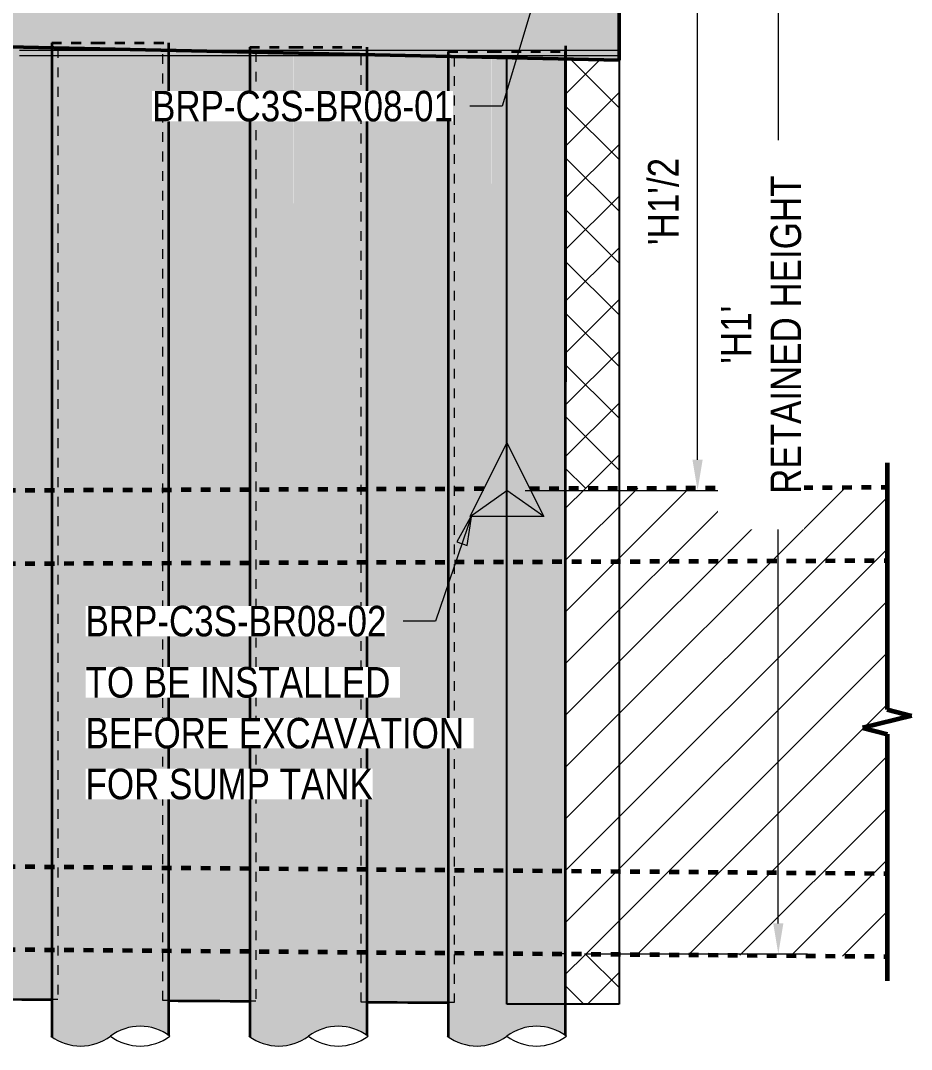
# Model space of a CAD drawing. Header units: metres. Extents: x -1147 to -802, y 5 to 567.
# Drawn here: x -846.11 to -836.99, y 7.75 to 18.29 of the extents above; entities that cross this region are included whole.
import ezdxf

# ---------------------------------------------------------------- set-up
doc = ezdxf.new("R2010")
doc.units = ezdxf.units.M
doc.linetypes.add('JacobsDash', pattern=[0.0045, 0.003, -0.0015])
doc.layers.get('Defpoints').update_dxf_attribs({"color": 41})
for name, color, linetype, lineweight in [('A-ANNO-DIMS', 7, 'Continuous', 9), ('A-DETL', 7, 'Continuous', 13), ('A-DETL-GENF', 7, 'Continuous', 9), ('A-GENM', 7, 'Continuous', 35), ('A-GENM-HDLN', 7, 'JacobsDash', 15), ('G-ANNO-TEXT', 7, 'Continuous', 9), ('S-BEAM', 7, 'Continuous', 50), ('S-FNDN', 7, 'Continuous', 50), ('S-FNDN-HDLN', 7, 'JacobsDash', 15)]:
    doc.layers.add(name, color=color, linetype=linetype, lineweight=lineweight)
doc.styles.add('Arial Narrow_1', font='ARIALN.TTF', dxfattribs={"height": 0.3125})
doc.dimstyles.new('Dimension_Standard_O__mm_', dxfattribs={"dimscale": 0.3048, "dimtxt": 0.319822, "dimasz": 1.025262, "dimexe": 0.984252, "dimexo": 0.615157, "dimgap": 0.615157, "dimtad": 1, "dimdec": 0, "dimlfac": 1000, "dimzin": 0, "dimdsep": 46, "dimtxsty": 'Arial Narrow_1', "dimsah": 1, "dimcen": 0.09, "dimaunit": 1, "dimadec": 4, "dimazin": 0, "dimtfac": 1, "dimtdec": 4, "dimtix": 1, "dimtmove": 0, "dimatfit": 3, "dimfxl": 1, "dimtvp": 1, "dimtfill": 1, "dimtolj": 1, "dimtzin": 0, "dimlwd": 18, "dimlwe": 18, "dimarcsym": 2})
doc.dimstyles.new('Dimension_Standard_O__mm__1', dxfattribs={"dimscale": 0.3048, "dimtxt": 0.319822, "dimasz": 1.025262, "dimexe": 0.984252, "dimexo": 0.615157, "dimgap": 0.615157, "dimtad": 1, "dimdec": 0, "dimlfac": 1000, "dimzin": 0, "dimdsep": 46, "dimtxsty": 'Arial Narrow_1', "dimsah": 1, "dimcen": 0.09, "dimaunit": 1, "dimadec": 4, "dimazin": 0, "dimtfac": 1, "dimtdec": 4, "dimtix": 1, "dimtmove": 2, "dimatfit": 3, "dimfxl": 1, "dimtvp": 1, "dimtfill": 1, "dimtolj": 1, "dimtzin": 0, "dimlwd": 18, "dimlwe": 18, "dimarcsym": 2})

# ---------------------------------------------------------------- blocks, each defined once
blk = doc.blocks.new('20_SFR_WSC_ShotcreteWall_ArchFlatBack_Datum - ArchWall_PileSize_1200-8657997-DRG-2873010 - SECTION 2')
at = {"layer": 'A-GENM', "linetype": 'JacobsDash', "lineweight": 18, "true_color": 0x9ab29e}
blk.add_hatch(color=253, dxfattribs=at).paths.add_polyline_path([(1141.367, 8.231), (1141.367, 17.926), (1140.534, 17.944), (1140.534, 8.235), (1141.268, 8.232)])
at = {"layer": 'A-GENM', "color": 252, "true_color": 0x888888, "flags": 128}
for points in [[(1141.367, 17.926), (1141.268, 17.929), (1141.164, 17.931), (1141.058, 17.933), (1140.951, 17.935), (1140.843, 17.937), (1140.737, 17.94), (1140.633, 17.942), (1140.534, 17.944)], [(1140.534, 8.235), (1140.633, 8.235), (1140.737, 8.234), (1140.843, 8.234), (1140.951, 8.233), (1141.058, 8.233), (1141.164, 8.232), (1141.268, 8.232), (1141.367, 8.231)]]:
    blk.add_lwpolyline(points, dxfattribs=at)
at = {"layer": 'A-GENM-HDLN', "color": 252, "lineweight": 18, "true_color": 0x888888}
for p, q in [((1140.474, 8.236), (1140.474, 17.945)), ((1140.534, 17.944), (1140.533, 17.944)), ((1140.533, 17.944), (1140.533, 8.235)), ((1141.369, 17.926), (1141.367, 17.926)), ((1141.369, 8.231), (1141.369, 17.926)), ((1141.427, 17.925), (1141.427, 8.231)), ((1140.533, 8.235), (1140.534, 8.235)), ((1141.367, 8.231), (1141.369, 8.231))]:
    blk.add_line(p, q, dxfattribs=at)
at = {"layer": 'A-GENM-HDLN', "color": 252, "lineweight": 18, "true_color": 0x888888, "flags": 128}
for points in [[(1140.474, 17.945), (1140.502, 17.945), (1140.522, 17.944), (1140.533, 17.944)], [(1141.369, 17.926), (1141.379, 17.926), (1141.399, 17.926), (1141.427, 17.925)], [(1140.533, 8.235), (1140.522, 8.235), (1140.502, 8.235), (1140.474, 8.236)], [(1141.427, 8.231), (1141.399, 8.231), (1141.379, 8.231), (1141.369, 8.231)]]:
    blk.add_lwpolyline(points, dxfattribs=at)
blk = doc.blocks.new('20_SFR_WSC_ShotcreteWall_ArchFlatBack_Datum - ArchWall_PileSize_1200-8658019-DRG-2873010 - SECTION 2')
at = {"layer": 'A-GENM', "linetype": 'JacobsDash', "lineweight": 18, "true_color": 0x9ab29e}
blk.add_hatch(color=253, dxfattribs=at).paths.add_polyline_path([(1139.335, 8.246), (1139.335, 17.971), (1138.505, 17.988), (1138.505, 8.251), (1139.236, 8.247)])
at = {"layer": 'A-GENM', "color": 252, "true_color": 0x888888, "flags": 128}
for points in [[(1139.335, 17.971), (1139.236, 17.973), (1139.133, 17.975), (1139.026, 17.978), (1138.919, 17.98), (1138.811, 17.982), (1138.705, 17.984), (1138.601, 17.986), (1138.505, 17.988)], [(1138.505, 8.251), (1138.601, 8.25), (1138.705, 8.25), (1138.811, 8.249), (1138.919, 8.249), (1139.026, 8.248), (1139.133, 8.247), (1139.236, 8.247), (1139.335, 8.246)]]:
    blk.add_lwpolyline(points, dxfattribs=at)
at = {"layer": 'A-GENM-HDLN', "color": 252, "lineweight": 18, "true_color": 0x888888}
for p, q in [((1138.442, 8.251), (1138.442, 17.989)), ((1138.505, 17.988), (1138.501, 17.988)), ((1138.501, 17.988), (1138.501, 8.251)), ((1139.337, 17.971), (1139.335, 17.971)), ((1139.337, 8.246), (1139.337, 17.971)), ((1139.395, 17.97), (1139.395, 8.246)), ((1138.501, 8.251), (1138.505, 8.251)), ((1139.335, 8.246), (1139.337, 8.246))]:
    blk.add_line(p, q, dxfattribs=at)
at = {"layer": 'A-GENM-HDLN', "color": 252, "lineweight": 18, "true_color": 0x888888, "flags": 128}
for points in [[(1138.442, 17.989), (1138.47, 17.989), (1138.49, 17.988), (1138.501, 17.988)], [(1139.337, 17.971), (1139.347, 17.971), (1139.367, 17.971), (1139.395, 17.97)], [(1138.501, 8.251), (1138.49, 8.251), (1138.47, 8.251), (1138.442, 8.251)], [(1139.395, 8.246), (1139.367, 8.246), (1139.347, 8.246), (1139.337, 8.246)]]:
    blk.add_lwpolyline(points, dxfattribs=at)
blk = doc.blocks.new('20_SFR_WSC_ShotcreteWall_ArchFlatBack_Datum - ArchWall_PileSize_1200-8658047-DRG-2873010 - SECTION 2')
at = {"layer": 'A-GENM', "linetype": 'JacobsDash', "lineweight": 18, "true_color": 0x9ab29e}
blk.add_hatch(color=253, dxfattribs=at).paths.add_polyline_path([(1137.305, 8.263), (1137.305, 18.015), (1136.475, 18.033), (1136.475, 8.267), (1137.289, 8.263)])
at = {"layer": 'A-GENM', "color": 252, "true_color": 0x888888, "flags": 128}
for points in [[(1137.305, 18.015), (1137.207, 18.017), (1137.103, 18.019), (1136.997, 18.022), (1136.889, 18.024), (1136.782, 18.026), (1136.675, 18.028), (1136.571, 18.031), (1136.475, 18.033)], [(1136.475, 8.267), (1136.571, 8.267), (1136.675, 8.266), (1136.782, 8.266), (1136.889, 8.265), (1136.997, 8.264), (1137.103, 8.264), (1137.207, 8.263), (1137.305, 8.263)]]:
    blk.add_lwpolyline(points, dxfattribs=at)
at = {"layer": 'A-GENM-HDLN', "color": 252, "lineweight": 18, "true_color": 0x888888}
for p, q in [((1136.412, 8.268), (1136.412, 18.034)), ((1136.475, 18.033), (1136.471, 18.033)), ((1136.471, 18.033), (1136.471, 8.267)), ((1137.307, 18.015), (1137.305, 18.015)), ((1137.307, 8.263), (1137.307, 18.015)), ((1137.366, 18.014), (1137.366, 8.262)), ((1136.471, 8.267), (1136.475, 8.267)), ((1137.305, 8.263), (1137.307, 8.263))]:
    blk.add_line(p, q, dxfattribs=at)
at = {"layer": 'A-GENM-HDLN', "color": 252, "lineweight": 18, "true_color": 0x888888, "flags": 128}
for points in [[(1136.412, 18.034), (1136.441, 18.033), (1136.461, 18.033), (1136.471, 18.033)], [(1137.307, 18.015), (1137.318, 18.015), (1137.338, 18.014), (1137.366, 18.014)], [(1136.471, 8.267), (1136.461, 8.267), (1136.441, 8.267), (1136.412, 8.268)], [(1137.366, 8.262), (1137.338, 8.262), (1137.318, 8.263), (1137.307, 8.263)]]:
    blk.add_lwpolyline(points, dxfattribs=at)
blk = doc.blocks.new('CS_DET_Pile-Column_BreakLine - CS_Tubular BreakLine-V41-DRG-2873010 - SECTION 2')
at = {"layer": 'A-DETL-GENF', "lineweight": 18}
for centre, start, end in [((1117.826, 7.483), 52.9573, 127.0427), ((1117.216, 8.292), 232.9573, 307.0427), ((1117.826, 8.292), 232.9573, 307.0427)]:
    blk.add_arc(centre, 0.506, start, end, dxfattribs=at)
blk = doc.blocks.new('BREAK LINE - INPUT VIEW SCALE_R13 - Std Break-5856500-DRG-2873010 - SECTION 2')
at = {"layer": 'A-DETL-GENF', "color": 143, "lineweight": 60, "true_color": 0x78aac8}
for p, q in [((1145.862, 13.763), (1145.862, 11.233)), ((1145.862, 11.233), (1146.112, 11.171)), ((1146.112, 11.171), (1145.612, 11.046)), ((1145.612, 11.046), (1145.862, 10.983)), ((1145.862, 10.983), (1145.862, 8.454))]:
    blk.add_line(p, q, dxfattribs=at)
blk = doc.blocks.new('DIMBLOCK15-DRG-2873010 - SECTION 2')
at = {"layer": 'A-ANNO-DIMS', "color": 0, "lineweight": 18, "transparency": 16777216}
for p, q in [((-839.737, 19.4), (-838.876, 19.4)), ((-839.176, 13.793), (-839.176, 19.088)), ((-840.943, 13.48), (-838.876, 13.48))]:
    blk.add_line(p, q, dxfattribs=at)
at = {"layer": 'A-ANNO-DIMS', "color": 0, "transparency": 16777216}
for points in [[(-839.228, 19.088), (-839.124, 19.088), (-839.176, 19.4)], [(-839.228, 13.793), (-839.124, 13.793), (-839.176, 13.48)]]:
    blk.add_solid(points, dxfattribs=at)
at = {"layer": 'Defpoints', "color": 0, "transparency": 16777216}
for p in [(-839.925, 19.4), (-839.176, 19.4), (-841.13, 13.48)]:
    blk.add_point(p, dxfattribs=at)
at = {"layer": 'A-ANNO-DIMS', "color": 0, "lineweight": 18, "transparency": 16777216, "insert": (-839.525, 16.44), "char_height": 0.3125, "width": 1.07826, "attachment_point": 5, "rotation": 90, "style": 'Arial Narrow_1', "bg_fill": 3, "box_fill_scale": 1.1, "bg_fill_color": 256, "bg_fill_true_color": 13158600, "bg_fill_transparency": 0}
blk.add_mtext("\\A1;'H1'/2", dxfattribs=at)
blk = doc.blocks.new('DIMBLOCK20-DRG-2873010 - SECTION 2')
at = {"layer": 'A-ANNO-DIMS', "color": 0, "lineweight": 18, "transparency": 16777216}
for p, q in [((-839.669, 19.4), (-838.049, 19.4)), ((-838.349, 19.088), (-838.349, 16.876)), ((-838.349, 9.043), (-838.349, 13.274)), ((-840.333, 8.731), (-838.049, 8.731))]:
    blk.add_line(p, q, dxfattribs=at)
at = {"layer": 'A-ANNO-DIMS', "color": 0, "transparency": 16777216}
for points in [[(-838.401, 19.088), (-838.297, 19.088), (-838.349, 19.4)], [(-838.401, 9.043), (-838.297, 9.043), (-838.349, 8.731)]]:
    blk.add_solid(points, dxfattribs=at)
at = {"layer": 'Defpoints', "color": 0, "transparency": 16777216}
for p in [(-839.856, 19.4), (-838.349, 19.4), (-840.52, 8.731)]:
    blk.add_point(p, dxfattribs=at)
at = {"layer": 'A-ANNO-DIMS', "color": 0, "lineweight": 18, "transparency": 16777216, "insert": (-838.524, 15.075), "char_height": 0.3125, "width": 3.92315, "attachment_point": 5, "rotation": 90, "line_spacing_factor": 0.974696, "style": 'Arial Narrow_1', "bg_fill": 3, "box_fill_scale": 1.1, "bg_fill_color": 256, "bg_fill_true_color": 13158600, "bg_fill_transparency": 0}
blk.add_mtext("\\A1;'H1'\\PRETAINED HEIGHT", dxfattribs=at)

msp = doc.modelspace()

# ---------------------------------------------------------------- hatches: boundary and pattern name
at = {"layer": 'A-DETL-GENF'}
h = msp.add_hatch(dxfattribs=at)
h.set_pattern_fill('FP_13', color=256, style=0, pattern_type=2)
h.set_pattern_definition([(0, (-855.1721, 10.849), (1.016, 0.254), [0.04191, -0.72009, 0.04191, -0.72009, -4.064]), (0, (-855.1721, 10.849), (1.016, 0.254), [-1.524, 0.04191, -1.482, 0.04191, -0.72009, -1.778]), (0, (-855.1721, 10.849), (1.016, 0.254), [-3.81, 0.04191, -0.46609, 0.04191, -1.228]), (120, (-854.7911, 10.976), (-0.7279705, 0.752882), [0.04191, -0.72009, 0.04191, -0.72009, -4.064]), (120, (-854.7911, 10.976), (-0.7279705, 0.752882), [-1.524, 0.04191, -1.482, 0.04191, -0.72009, -1.778]), (120, (-854.7911, 10.976), (-0.7279705, 0.752882), [-3.81, 0.04191, -0.46609, 0.04191, -1.228]), (240, (-854.6641, 11.484), (-0.2880295, -1.006882), [0.04191, -0.72009, 0.04191, -0.72009, -4.064]), (240, (-854.6641, 11.484), (-0.2880295, -1.006882), [-1.524, 0.04191, -1.482, 0.04191, -0.72009, -1.778]), (240, (-854.6641, 11.484), (-0.2880295, -1.006882), [-3.81, 0.04191, -0.46609, 0.04191, -1.228])])
h.paths.add_polyline_path([(-842.1465, 17.9364), (-842.1924, 17.9374), (-842.5627, 17.9442), (-842.5627, 17.9439), (-842.2041, 17.9364)])
h.paths.add_polyline_path([(-843.7622, 17.9713), (-843.7622, 17.9714), (-843.8606, 17.9733)])
h.paths.add_polyline_path([(-869.7868, 18.0135), (-869.5456, 18.0135), (-869.5456, 18.0177)])
at = {"layer": 'A-DETL-GENF', "true_color": 0xafc8af}
h = msp.add_hatch(dxfattribs=at)
h.set_pattern_fill('FP_10', color=9, style=0, pattern_type=2)
h.set_pattern_definition([(45, (-855.1721, 10.849), (-0.265165, 0.265165), []), (135, (-855.1721, 10.849), (-0.265165, -0.265165), [])])
h.paths.add_polyline_path([(-840.5002, 8.2152), (-839.9797, 8.2152), (-839.9797, 8.7262), (-840.5308, 8.7307), (-840.5308, 8.2152), (-840.5202, 8.2152)])
h.paths.add_polyline_path([(-840.5308, 13.501), (-839.9797, 13.503), (-839.9797, 17.8896), (-840.5308, 17.9015), (-840.5308, 13.5125)])
at = {"layer": 'A-DETL-GENF', "true_color": 0xffffff}
msp.add_hatch(color=7, dxfattribs=at).paths.add_polyline_path([(-840.955, 13.2132), (-840.7527, 13.2132), (-841.13, 13.9678), (-841.5073, 13.2132), (-841.0075, 13.2132)])
at = {"layer": 'A-DETL-GENF', "true_color": 0x888888}
h = msp.add_hatch(dxfattribs=at)
h.set_pattern_fill('FP_12', color=252, style=0, pattern_type=2)
h.set_pattern_definition([(45, (-855.1721, 10.849), (-0.265165, 0.265165), [])])
h.paths.add_polyline_path([(-837.2351, 8.7042), (-837.2351, 10.9834), (-837.4851, 11.0459), (-837.2351, 11.1084), (-837.2351, 13.5125), (-840.5308, 13.501), (-840.5308, 8.7307), (-837.4851, 8.7063)])
at = {"layer": 'G-ANNO-TEXT'}
msp.add_hatch(color=256, dxfattribs=at).paths.add_polyline_path([(-841.4887, 13.2291), (-841.6418, 12.9512), (-841.5375, 12.9156)])
at = {"layer": 'S-BEAM', "true_color": 0xc0c0c0}
h = msp.add_hatch(color=9, dxfattribs=at)
h.paths.add_polyline_path([(-839.9797, 17.8896), (-839.9797, 19.3899), (-840.4484, 19.4001), (-840.0712, 18.6455), (-840.8257, 18.6455), (-840.4492, 19.4001), (-845.7017, 19.5137), (-845.7006, 19.5024), (-845.8904, 19.5024), (-847.028, 19.5255), (-847.026, 19.5424), (-847.7413, 19.5579), (-847.7398, 19.5378), (-849.0583, 19.5646), (-849.0558, 19.5863), (-849.7712, 19.6018), (-849.7696, 19.5816), (-851.088, 19.6084), (-851.0855, 19.6302), (-851.801, 19.6457), (-851.7995, 19.6256), (-853.1276, 19.6526), (-853.1251, 19.6744), (-853.8408, 19.6898), (-853.8391, 19.667), (-855.1577, 19.6939), (-855.1548, 19.7183), (-855.8708, 19.7338), (-855.8689, 19.7096), (-856.7315, 19.7268), (-856.7316, 18.252), (-840.0712, 17.8915)])
h.paths.add_polyline_path([(-855.5156, 18.9585), (-855.7405, 18.9585), (-855.3633, 19.7131), (-854.986, 18.9585)])
at = {"layer": 'S-FNDN', "true_color": 0xc0c0c0}
for points in [[(-845.5328, 7.7866), (-845.46, 7.7867), (-845.3882, 7.797), (-845.345, 7.8098), (-845.3452, 18.0057), (-845.7917, 18.015), (-845.7917, 7.8812), (-845.7405, 7.848), (-845.6745, 7.8176), (-845.5999, 7.7963), (-845.5334, 7.7867)], [(-845.345, 7.8098), (-845.3185, 7.8176), (-845.2525, 7.848), (-845.1245, 7.9298), (-845.0645, 7.9574), (-844.9948, 7.978), (-844.9228, 7.9884), (-844.8502, 7.9884), (-844.7782, 7.978), (-844.7009, 7.9538), (-844.6395, 7.925), (-844.5922, 7.8944), (-844.5922, 17.9894), (-845.345, 18.0057), (-845.345, 7.8176)], [(-843.5034, 7.7866), (-843.4307, 7.7866), (-843.3587, 7.797), (-843.3155, 7.8098), (-843.3158, 17.9618), (-843.7622, 17.9713), (-843.7622, 7.8812), (-843.711, 7.848), (-843.645, 7.8176), (-843.5706, 7.7964), (-843.5041, 7.7867)], [(-843.3155, 7.8098), (-843.289, 7.8176), (-843.223, 7.848), (-843.0995, 7.9277), (-843.035, 7.9574), (-842.9653, 7.978), (-842.8934, 7.9884), (-842.8207, 7.9884), (-842.7487, 7.978), (-842.6715, 7.9539), (-842.61, 7.925), (-842.5627, 7.8944), (-842.5627, 17.9455), (-843.3155, 17.9617), (-843.3155, 7.8176)], [(-841.4715, 7.7866), (-841.3988, 7.7866), (-841.3269, 7.797), (-841.2836, 7.8098), (-841.2836, 13.2132), (-841.5073, 13.2132), (-841.2836, 13.6605), (-841.2839, 17.9178), (-841.7304, 17.9265), (-841.7304, 7.8812), (-841.6792, 7.848), (-841.6131, 7.8176), (-841.5389, 7.7964), (-841.4724, 7.7868)], [(-841.2836, 7.8098), (-841.2572, 7.8176), (-841.1912, 7.848), (-841.0678, 7.9276), (-841.0031, 7.9574), (-840.9334, 7.978), (-840.8615, 7.9884), (-840.7888, 7.9884), (-840.7169, 7.978), (-840.6398, 7.954), (-840.5781, 7.925), (-840.5308, 7.8944), (-840.5308, 17.9015), (-841.2836, 17.9178), (-841.2836, 13.6605), (-841.13, 13.9678), (-840.7527, 13.2132), (-841.2836, 13.2132), (-841.2836, 7.8176)]]:
    msp.add_hatch(color=9, dxfattribs=at).paths.add_polyline_path(points)

# ---------------------------------------------------------------- linework, layer by layer
at = {"layer": 'A-DETL', "lineweight": 35}
msp.add_line((-840.5306, 18.0364), (-840.5306, 14.5914), dxfattribs=at)
at = {"layer": 'A-DETL', "lineweight": 18}
for p, q in [((-846.1244, 17.9364), (-839.9816, 17.9364)), ((-839.9816, 17.9864), (-846.1239, 17.9864)), ((-839.9816, 17.9364), (-839.9816, 17.9864))]:
    msp.add_line(p, q, dxfattribs=at)
at = {"layer": 'A-DETL', "color": 8, "lineweight": 25, "true_color": 0x808080}
for p, q in [((-841.1306, 8.2152), (-841.1306, 17.9145)), ((-841.1306, 17.9145), (-839.9797, 17.8896)), ((-839.9797, 17.8896), (-839.9797, 8.2152)), ((-839.9797, 8.2152), (-841.1306, 8.2152))]:
    msp.add_line(p, q, dxfattribs=at)
at = {"layer": 'A-DETL', "color": 6, "lineweight": 18, "true_color": 0xff00ff}
for p, q in [((-841.5073, 13.2132), (-841.13, 13.9678)), ((-841.13, 13.9678), (-840.7527, 13.2132)), ((-841.13, 13.9678), (-841.13, 13.4804)), ((-841.5073, 13.2132), (-841.13, 13.4804)), ((-840.7527, 13.2132), (-841.13, 13.4804)), ((-840.7527, 13.2132), (-841.5073, 13.2132))]:
    msp.add_line(p, q, dxfattribs=at)
at = {"layer": 'A-DETL', "color": 143, "linetype": 'JacobsDash', "lineweight": 60, "true_color": 0x78aac8}
for p, q in [((-862.0655, 13.4261), (-841.3648, 13.4981)), ((-840.896, 13.4998), (-837.2351, 13.5125)), ((-861.4655, 12.6773), (-837.2351, 12.7616)), ((-861.4655, 9.7484), (-837.2351, 9.5542)), ((-862.0655, 8.9032), (-837.2351, 8.7042))]:
    msp.add_line(p, q, dxfattribs=at)
at = {"layer": 'A-DETL', "color": 164, "linetype": 'JacobsDash', "lineweight": 9, "true_color": 0x002699}
msp.add_line((-840.5202, 8.7306), (-840.6002, 8.7306), dxfattribs=at)
at = {"layer": 'G-ANNO-TEXT'}
for p, q in [((-841.5009, 17.4177), (-841.5096, 17.4177)), ((-841.4887, 13.2291), (-841.8603, 12.1406)), ((-841.4887, 13.2291), (-841.6418, 12.9512)), ((-841.5375, 12.9156), (-841.4887, 13.2291)), ((-841.6418, 12.9512), (-841.5375, 12.9156)), ((-842.1825, 12.1406), (-842.1912, 12.1406)), ((-841.8603, 12.1406), (-842.1825, 12.1406))]:
    msp.add_line(p, q, dxfattribs=at)
at = {"layer": 'S-BEAM'}
for p, q in [((-839.9797, 17.8896), (-839.9797, 19.3899)), ((-856.7316, 18.252), (-839.9797, 17.8896))]:
    msp.add_line(p, q, dxfattribs=at)
at = {"layer": 'S-FNDN', "lineweight": 35}
for p, q in [((-845.792, 18.0153), (-845.792, 7.8813)), ((-844.592, 7.8943), (-844.592, 17.9894)), ((-843.7625, 17.9714), (-843.7625, 7.8813)), ((-842.5625, 7.8943), (-842.5625, 17.9455)), ((-841.7306, 17.9275), (-841.7306, 7.8813)), ((-840.5306, 7.8943), (-840.5306, 17.9015))]:
    msp.add_line(p, q, dxfattribs=at)
at = {"layer": 'S-FNDN-HDLN', "lineweight": 35}
for p, q in [((-845.792, 18.0654), (-845.792, 18.0154)), ((-845.792, 18.0654), (-845.345, 18.0654)), ((-845.345, 18.0654), (-844.592, 18.0654)), ((-844.592, 17.9894), (-844.592, 18.0654)), ((-843.7625, 18.0214), (-843.7625, 17.9715)), ((-843.7625, 18.0214), (-843.3155, 18.0214)), ((-843.3155, 18.0214), (-842.5625, 18.0214)), ((-842.5625, 17.9455), (-842.5625, 18.0214)), ((-841.7306, 17.9774), (-841.7306, 17.9275)), ((-841.7306, 17.9774), (-841.2836, 17.9774)), ((-841.2836, 17.9774), (-840.5306, 17.9774)), ((-840.5306, 17.9015), (-840.5306, 17.9774))]:
    msp.add_line(p, q, dxfattribs=at)

# ---------------------------------------------------------------- block references
at = {"layer": 'A-DETL-GENF', "color": 143, "lineweight": 60, "true_color": 0x78aac8}
msp.add_blockref('BREAK LINE - INPUT VIEW SCALE_R13 - Std Break-5856500-DRG-2873010 - SECTION 2', (-1983.0971, 0), dxfattribs=at)
at = {"layer": 'A-DETL-GENF'}
for p in [(-1962.7124, 0), (-1960.6829, 0), (-1958.6511, 0)]:
    msp.add_blockref('CS_DET_Pile-Column_BreakLine - CS_Tubular BreakLine-V41-DRG-2873010 - SECTION 2', p, dxfattribs=at)
at = {"layer": 'A-GENM-HDLN', "color": 252, "lineweight": 18, "true_color": 0x888888}
for name in ['20_SFR_WSC_ShotcreteWall_ArchFlatBack_Datum - ArchWall_PileSize_1200-8658047-DRG-2873010 - SECTION 2', '20_SFR_WSC_ShotcreteWall_ArchFlatBack_Datum - ArchWall_PileSize_1200-8658019-DRG-2873010 - SECTION 2', '20_SFR_WSC_ShotcreteWall_ArchFlatBack_Datum - ArchWall_PileSize_1200-8657997-DRG-2873010 - SECTION 2']:
    msp.add_blockref(name, (-1983.0971, 0), dxfattribs=at)

# ---------------------------------------------------------------- next in the draw order: texts
at = {"layer": 'G-ANNO-TEXT', "char_height": 0.3125, "attachment_point": 1, "style": 'Arial Narrow_1', "bg_fill": 3, "box_fill_scale": 1, "bg_fill_color": 256, "bg_fill_true_color": 13158600, "bg_fill_transparency": 0}
for s, insert in [('BRP-C3S-BR08-01', (-844.7647, 17.574)), ('BRP-C3S-BR08-02', (-845.4462, 12.2968)), ('TO BE INSTALLED ', (-845.4462, 11.6693)), ('BEFORE EXCAVATION ', (-845.4462, 11.1484)), ('FOR SUMP TANK', (-845.4462, 10.6275))]:
    msp.add_mtext(s, dxfattribs=dict(at, insert=insert))

# ---------------------------------------------------------------- next in the draw order: dimensions: what is measured, and where the dimension line sits
at = {"layer": 'A-ANNO-DIMS', "lineweight": 18}
dim = msp.add_linear_dim(base=(-839.1759, 19.4001), p1=(-841.13, 13.4804), p2=(-839.9247, 19.4001), angle=90, text="'H1'/2", dimstyle='Dimension_Standard_O__mm_', override={"dimpost": '<>', "dimfxl": 6.041176}, dxfattribs=at)
dim.commit()
dim.dimension.update_dxf_attribs({"geometry": 'DIMBLOCK15-DRG-2873010 - SECTION 2', "text_midpoint": (-839.5249, 16.4402)})

# ---------------------------------------------------------------- next in the draw order: linework, layer by layer
at = {"layer": 'G-ANNO-TEXT'}
for p, q in [((-840.8071, 18.6514), (-841.1787, 17.4177)), ((-841.1787, 17.4177), (-841.5009, 17.4177))]:
    msp.add_line(p, q, dxfattribs=at)

# ---------------------------------------------------------------- next in the draw order: dimensions: what is measured, and where the dimension line sits
at = {"layer": 'A-ANNO-DIMS', "lineweight": 18}
dim = msp.add_linear_dim(base=(-838.3489, 19.4001), p1=(-840.5202, 8.7306), p2=(-839.8564, 19.4001), angle=90, text="'H1'\\XRETAINED HEIGHT", dimstyle='Dimension_Standard_O__mm__1', override={"dimpost": '<>', "dimfxl": 10.690136}, dxfattribs=at)
dim.commit()
dim.dimension.update_dxf_attribs({"geometry": 'DIMBLOCK20-DRG-2873010 - SECTION 2', "text_midpoint": (-838.5236, 15.075), "dimtype": 160, "text_rotation": 90})

doc.saveas('drawing.dxf')
